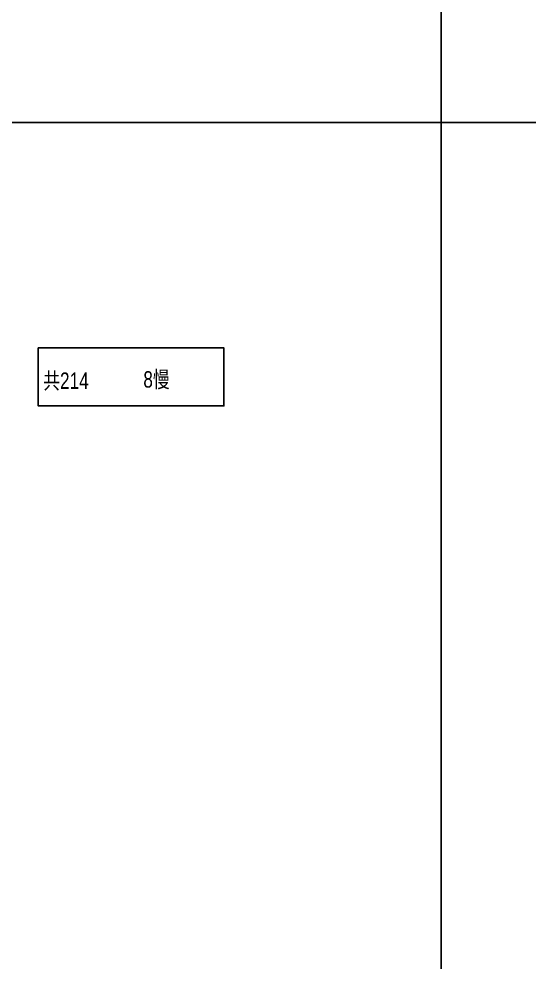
# Model space of a CAD drawing. Extents: x -1466470 to 922624, y -511729 to 590125.
# Drawn here: x -28307 to 49501, y 154421 to 298116 of the extents above; entities that cross this region are included whole.
import ezdxf

# ---------------------------------------------------------------- set-up
doc = ezdxf.new("R2010")
doc.units = 0
doc.header["$LTSCALE"] = 10
doc.header["$MEASUREMENT"] = 0
doc.layers.add('X-104 B2平面$0$04-不打印_辅助线', color=165, linetype='Continuous', plot=False)
doc.layers.add('X-104 B2平面$0$04-不打印_面积', color=5, linetype='Continuous', plot=False)
doc.styles.add('X-104 B2平面$0$Arial', font='arial.ttf', dxfattribs={"width": 0.75, "height": 2.5})

# ---------------------------------------------------------------- blocks, each defined once
blk = doc.blocks.new('X-104 B2平面$0$A$C63741260')
at = {"layer": 'X-104 B2平面$0$04-不打印_辅助线'}
blk.add_lwpolyline([(0, -1242375), (416150, -1242375), (416150, -948025), (0, -948025)], close=True, dxfattribs=at)
blk.add_lwpolyline([(0, -1242375), (416150, -1242375), (416150, -948025), (0, -948025)], close=True, dxfattribs=at)
blk.add_lwpolyline([(0, -1242375), (416150, -1242375), (416150, -948025), (0, -948025)], close=True, dxfattribs=at)
blk.add_lwpolyline([(0, -1242375), (416150, -1242375), (416150, -948025), (0, -948025)], close=True, dxfattribs=at)
at = {"layer": 'X-104 B2平面$0$04-不打印_面积'}
blk.add_lwpolyline([(0, -1242375), (416150, -1242375), (416150, -948025), (0, -948025)], close=True, dxfattribs=at)
blk = doc.blocks.new('X-104 B2平面')
at = {"layer": 'X-104 B2平面$0$04-不打印_辅助线'}
blk.add_lwpolyline([(-190030, 288330), (226120, 288330), (226120, 582680), (-190030, 582680)], close=True, dxfattribs=at)
at = {"layer": 'X-104 B2平面$0$04-不打印_辅助线', "const_width": 250}
for points in [[(226120, 288330), (642270, 288330), (642270, 582680), (226120, 582680)], [(-190030, -6020), (226120, -6020), (226120, 288330), (-190030, 288330)], [(226120, -6020), (642270, -6020), (642270, 288330), (226120, 288330)]]:
    blk.add_lwpolyline(points, close=True, dxfattribs=at)
at = {"layer": 'X-104 B2平面$0$04-不打印_辅助线', "color": 1}
blk.add_lwpolyline([(164679, 254019), (192988, 254019), (192988, 245176), (164679, 245176)], close=True, dxfattribs=at)
at = {"layer": 'X-104 B2平面$0$04-不打印_辅助线'}
blk.add_blockref('X-104 B2平面$0$A$C63741260', (-190030, 1236355), dxfattribs=at)
at = {"layer": 'X-104 B2平面$0$04-不打印_辅助线', "color": 1, "style": 'X-104 B2平面$0$Arial', "width": 0.75}
for s, p in [('共214', (165443, 247765)), ('8慢', (180705, 247964))]:
    blk.add_text(s, height=2500, dxfattribs=at).set_placement(p)

msp = doc.modelspace()

# ---------------------------------------------------------------- block references
msp.add_blockref('X-104 B2平面', (-190030.1, -6020))

doc.saveas('drawing.dxf')
